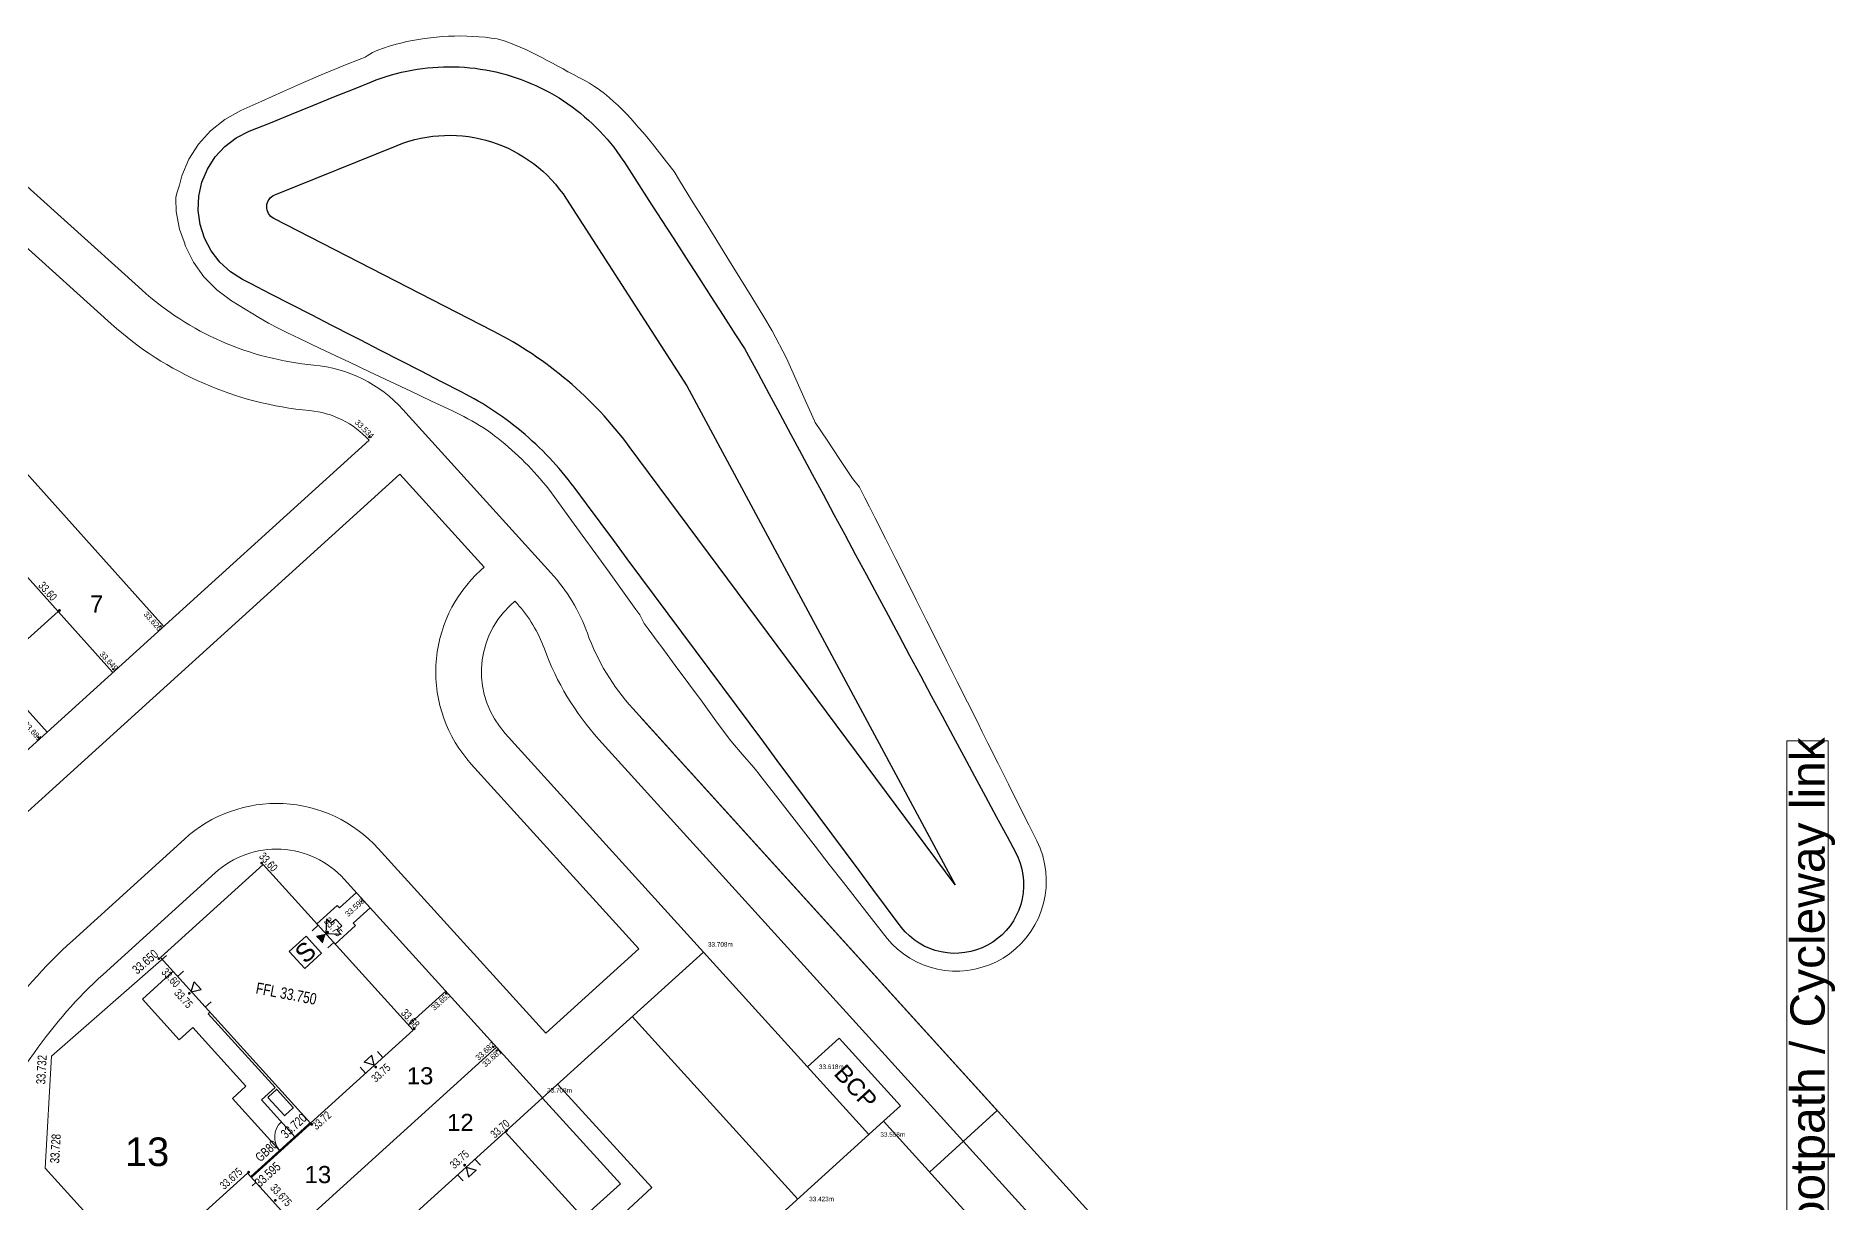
# Model space of a CAD drawing. Header units: metres. Extents: x 337936 to 338610, y 373199 to 374026.
# Drawn here: x 338136.5 to 338215.2, y 373698.4 to 373749.4 of the extents above; entities that cross this region are included whole.
import ezdxf

# ---------------------------------------------------------------- set-up
doc = ezdxf.new("R2010")
doc.units = ezdxf.units.M
doc.linetypes.add('DASHED2', pattern=[0.375, 0.25, -0.125])
for name, color, linetype in [('A-WH_HT-Access-Main', 252, 'Continuous'), ('A-WH_HT-Services-ASHP', 252, 'Continuous'), ('A-WH_HT-Wall-Structure', 252, 'Continuous'), ('C-Zz4050-T-SpotLevels', 7, 'Continuous'), ('DGL-Paths', 252, 'Continuous'), ('EARTHWORKS', 252, 'Continuous'), ('EXTERNAL_WORKS_BACK_OF_FOOTWAY_LEVELS', 7, 'Continuous'), ('HOUSE_EXTERNAL_LEVELS', 7, 'Continuous'), ('HOUSE_SLAB_LEVEL', 7, 'Continuous'), ('PLOT_BOUNDARY_ANNOTATION', 7, 'Continuous'), ('PLOT_BOUNDARY_GRAVEL_BOARD', 7, 'Continuous')]:
    doc.layers.add(name, color=color, linetype=linetype)
doc.layers.add('A-WH_HT-Wall-Door Openings', color=252, linetype='Continuous', plot=False)
for name, color, linetype, lineweight in [('Basin Adoption Boundary', 252, 'Continuous', 0), ('DGL_BT Gates', 252, 'Continuous', 9), ('DGL_BT-Screen Fence', 252, 'FENCELINE2', 9), ('DGL_DRIVE', 252, 'Continuous', 9), ('DGL_Footpath', 252, 'Continuous', 9), ('DGL_Plot Parking', 252, 'Continuous', 9), ('DGL_PlotNo', 252, 'Continuous', 9), ('DGL_ROAD_KERBLINE', 252, 'Continuous', 9)]:
    doc.layers.add(name, color=color, linetype=linetype, lineweight=lineweight)
doc.layers.add('HOUSE_DOORS', color=3, linetype='Continuous', true_color=0x00ff00)
doc.styles.add('AnnotativeArial', font='arial.ttf', dxfattribs={"height": 2})
doc.styles.add('ESTROAD', font='arial.ttf', dxfattribs={"width": 0.75})
doc.styles.get("Standard").update_dxf_attribs({"font": 'arial.ttf'})
doc.styles.add('TTE', font='arial.ttf')
doc.linetypes.add('FENCELINE2', pattern='A,6.35,-2.54,[132,ltypeshp.shx,S=2.54,R=0,X=-2.54,Y=0],-2.54,25.4', length=36.83)

msp = doc.modelspace()

# ---------------------------------------------------------------- hatches: boundary and pattern name
at = {"layer": 'EXTERNAL_WORKS_BACK_OF_FOOTWAY_LEVELS'}
h = msp.add_hatch(color=256, dxfattribs=at)
edge = h.paths.add_edge_path(flags=17)
edge.add_ellipse((338151.049, 373731.896), major_axis=(0.0354, 0.0354), ratio=1, start_angle=45, end_angle=225, ccw=False)
edge.add_ellipse((338151.049, 373731.896), major_axis=(0.0354, 0.0354), ratio=1, start_angle=225, end_angle=405, ccw=False)
h = msp.add_hatch(color=256, dxfattribs=at)
edge = h.paths.add_edge_path(flags=17)
edge.add_ellipse((338141.92, 373723.618), major_axis=(0.0354, 0.0354), ratio=1, start_angle=45, end_angle=225, ccw=False)
edge.add_ellipse((338141.92, 373723.618), major_axis=(0.0354, 0.0354), ratio=1, start_angle=225, end_angle=405, ccw=False)
h = msp.add_hatch(color=256, dxfattribs=at)
edge = h.paths.add_edge_path(flags=17)
edge.add_ellipse((338139.846, 373721.737), major_axis=(0.0354, 0.0354), ratio=1, start_angle=45, end_angle=225, ccw=False)
edge.add_ellipse((338139.846, 373721.737), major_axis=(0.0354, 0.0354), ratio=1, start_angle=225, end_angle=405, ccw=False)
h = msp.add_hatch(color=256, dxfattribs=at)
edge = h.paths.add_edge_path(flags=17)
edge.add_ellipse((338136.567, 373718.764), major_axis=(0.0354, 0.0354), ratio=1, start_angle=45, end_angle=225, ccw=False)
edge.add_ellipse((338136.567, 373718.764), major_axis=(0.0354, 0.0354), ratio=1, start_angle=225, end_angle=405, ccw=False)
h = msp.add_hatch(color=256, dxfattribs=at)
edge = h.paths.add_edge_path(flags=17)
edge.add_ellipse((338150.709, 373711.578), major_axis=(0.0354, 0.0354), ratio=1, start_angle=45, end_angle=225, ccw=False)
edge.add_ellipse((338150.709, 373711.578), major_axis=(0.0354, 0.0354), ratio=1, start_angle=225, end_angle=405, ccw=False)
h = msp.add_hatch(color=256, dxfattribs=at)
edge = h.paths.add_edge_path(flags=17)
edge.add_ellipse((338154.411, 373707.551), major_axis=(0.0354, 0.0354), ratio=1, start_angle=45, end_angle=225, ccw=False)
edge.add_ellipse((338154.411, 373707.551), major_axis=(0.0354, 0.0354), ratio=1, start_angle=225, end_angle=405, ccw=False)
h = msp.add_hatch(color=256, dxfattribs=at)
edge = h.paths.add_edge_path(flags=17)
edge.add_ellipse((338156.478, 373705.216), major_axis=(0.0354, 0.0354), ratio=1, start_angle=45, end_angle=225, ccw=False)
edge.add_ellipse((338156.478, 373705.216), major_axis=(0.0354, 0.0354), ratio=1, start_angle=225, end_angle=405, ccw=False)
h = msp.add_hatch(color=256, dxfattribs=at)
edge = h.paths.add_edge_path(flags=17)
edge.add_ellipse((338156.622, 373705.057), major_axis=(0.0354, 0.0354), ratio=1, start_angle=45, end_angle=225, ccw=False)
edge.add_ellipse((338156.622, 373705.057), major_axis=(0.0354, 0.0354), ratio=1, start_angle=225, end_angle=405, ccw=False)
at = {"layer": 'HOUSE_DOORS'}
msp.add_hatch(color=256, dxfattribs=at).paths.add_polyline_path([(338149.151, 373710.166), (338149.014, 373709.737), (338148.711, 373710.071)], flags=17)
at = {"layer": 'HOUSE_EXTERNAL_LEVELS'}
h = msp.add_hatch(color=256, dxfattribs=at)
edge = h.paths.add_edge_path(flags=17)
edge.add_ellipse((338137.503, 373724.31), major_axis=(-0.0448, 0.0448), ratio=1, start_angle=86.87887, end_angle=266.87887, ccw=False)
edge.add_ellipse((338137.503, 373724.31), major_axis=(-0.0448, 0.0448), ratio=1, start_angle=-93.12113, end_angle=86.87887, ccw=False)
h = msp.add_hatch(color=256, dxfattribs=at)
edge = h.paths.add_edge_path(flags=17)
edge.add_ellipse((338146.347, 373713.258), major_axis=(0.0448, 0.0448), ratio=1, start_angle=177.19944, end_angle=357.19944, ccw=False)
edge.add_ellipse((338146.347, 373713.258), major_axis=(0.0448, 0.0448), ratio=1, start_angle=-2.80056, end_angle=177.19944, ccw=False)
h = msp.add_hatch(color=256, dxfattribs=at)
edge = h.paths.add_edge_path(flags=17)
edge.add_ellipse((338149.232, 373710.238), major_axis=(-0.0448, 0.0448), ratio=1, start_angle=-2.80056, end_angle=177.19944, ccw=False)
edge.add_ellipse((338149.232, 373710.238), major_axis=(-0.0448, 0.0448), ratio=1, start_angle=177.19944, end_angle=357.19944, ccw=False)
h = msp.add_hatch(color=256, dxfattribs=at)
edge = h.paths.add_edge_path(flags=17)
edge.add_ellipse((338141.849, 373709.081), major_axis=(0.0448, 0.0448), ratio=1, start_angle=-2.80056, end_angle=177.19944, ccw=False)
edge.add_ellipse((338141.849, 373709.081), major_axis=(0.0448, 0.0448), ratio=1, start_angle=177.19944, end_angle=357.19944, ccw=False)
h = msp.add_hatch(color=256, dxfattribs=at)
edge = h.paths.add_edge_path(flags=17)
edge.add_ellipse((338143.18, 373707.561), major_axis=(-0.0448, 0.0448), ratio=1, start_angle=177.19944, end_angle=357.19944, ccw=False)
edge.add_ellipse((338143.18, 373707.561), major_axis=(-0.0448, 0.0448), ratio=1, start_angle=-2.80056, end_angle=177.19944, ccw=False)
h = msp.add_hatch(color=256, dxfattribs=at)
edge = h.paths.add_edge_path(flags=17)
edge.add_ellipse((338153.019, 373706.009), major_axis=(0.0448, 0.0448), ratio=1, start_angle=177.19944, end_angle=357.19944, ccw=False)
edge.add_ellipse((338153.019, 373706.009), major_axis=(0.0448, 0.0448), ratio=1, start_angle=-2.80056, end_angle=177.19944, ccw=False)
h = msp.add_hatch(color=256, dxfattribs=at)
edge = h.paths.add_edge_path(flags=17)
edge.add_ellipse((338151.334, 373704.336), major_axis=(0.0448, 0.0448), ratio=1, start_angle=-2.80056, end_angle=177.19944, ccw=False)
edge.add_ellipse((338151.334, 373704.336), major_axis=(0.0448, 0.0448), ratio=1, start_angle=177.19944, end_angle=357.19944, ccw=False)
h = msp.add_hatch(color=256, dxfattribs=at)
edge = h.paths.add_edge_path(flags=17)
edge.add_ellipse((338148.521, 373701.832), major_axis=(-0.0448, 0.0448), ratio=1, start_angle=-2.80056, end_angle=177.19944, ccw=False)
edge.add_ellipse((338148.521, 373701.832), major_axis=(-0.0448, 0.0448), ratio=1, start_angle=177.19944, end_angle=357.19944, ccw=False)
h = msp.add_hatch(color=256, dxfattribs=at)
edge = h.paths.add_edge_path(flags=17)
edge.add_ellipse((338157.059, 373701.558), major_axis=(-0.0448, 0.0448), ratio=1, start_angle=-2.80056, end_angle=177.19944, ccw=False)
edge.add_ellipse((338157.059, 373701.558), major_axis=(-0.0448, 0.0448), ratio=1, start_angle=177.19944, end_angle=357.19944, ccw=False)
h = msp.add_hatch(color=256, dxfattribs=at)
edge = h.paths.add_edge_path(flags=17)
edge.add_ellipse((338155.227, 373700.044), major_axis=(0.0448, 0.0448), ratio=1, start_angle=177.19944, end_angle=357.19944, ccw=False)
edge.add_ellipse((338155.227, 373700.044), major_axis=(0.0448, 0.0448), ratio=1, start_angle=-2.80056, end_angle=177.19944, ccw=False)
h = msp.add_hatch(color=256, dxfattribs=at)
edge = h.paths.add_edge_path(flags=17)
edge.add_ellipse((338145.776, 373699.739), major_axis=(-0.0448, 0.0448), ratio=1, start_angle=-2.80056, end_angle=177.19944, ccw=False)
edge.add_ellipse((338145.776, 373699.739), major_axis=(-0.0448, 0.0448), ratio=1, start_angle=177.19944, end_angle=357.19944, ccw=False)
h = msp.add_hatch(color=256, dxfattribs=at)
edge = h.paths.add_edge_path(flags=17)
edge.add_ellipse((338146.943, 373698.505), major_axis=(-0.0448, 0.0448), ratio=1, start_angle=-2.80056, end_angle=177.19944, ccw=False)
edge.add_ellipse((338146.943, 373698.505), major_axis=(-0.0448, 0.0448), ratio=1, start_angle=177.19944, end_angle=357.19944, ccw=False)

# ---------------------------------------------------------------- linework, layer by layer
at = {"layer": 'A-WH_HT-Access-Main'}
msp.add_lwpolyline([(338149.162, 373710.159), (338149.194, 373710.816), (338149.369, 373710.623), (338149.576, 373710.811), (338149.851, 373710.508), (338149.644, 373710.32), (338149.818, 373710.127), (338149.162, 373710.159)], dxfattribs=at)
at = {"layer": 'A-WH_HT-Services-ASHP'}
msp.add_lwpolyline([(338146.639, 373703.037, 0.414214), (338146.637, 373702.995), (338147.332, 373702.228, 0.414214), (338147.374, 373702.226), (338147.714, 373702.533, 0.414214), (338147.716, 373702.576), (338147.02, 373703.343, 0.414214), (338146.978, 373703.345)], format="xyb", close=True, dxfattribs=at)
at = {"layer": 'A-WH_HT-Wall-Door Openings', "linetype": 'ByBlock'}
for p, q in [((338148.557, 373710.301), (338148.818, 373710.538)), ((338149.244, 373709.544), (338149.505, 373709.781)), ((338142.663, 373708.298), (338142.924, 373708.534)), ((338143.878, 373706.957), (338144.14, 373707.193)), ((338151.412, 373705.013), (338151.649, 373704.752)), ((338150.654, 373704.326), (338150.891, 373704.065)), ((338155.916, 373700.045), (338155.679, 373700.307)), ((338155.158, 373699.359), (338154.921, 373699.62))]:
    msp.add_line(p, q, dxfattribs=at)
at = {"layer": 'A-WH_HT-Wall-Structure'}
msp.add_line((338145.934, 373699.136), (338146.093, 373699.281), dxfattribs=at)
at = {"layer": 'A-WH_HT-Wall-Structure', "lineweight": -3}
msp.add_lwpolyline([(338127.055, 373727.772), (338131.072, 373731.373), (338137.449, 373724.261), (338133.432, 373720.66)], dxfattribs=at)
for points in [[(338152.975, 373705.954), (338146.407, 373713.198), (338141.914, 373709.124), (338148.482, 373701.88)], [(338157.005, 373701.509), (338163.573, 373694.265), (338159.08, 373690.191), (338152.512, 373697.435)]]:
    msp.add_lwpolyline(points, close=True, dxfattribs=at)
at = {"layer": 'A-WH_HT-Wall-Structure'}
msp.add_lwpolyline([(338140.979, 373695.389), (338145.32, 373690.602), (338150.063, 373694.902), (338145.722, 373699.69)], close=True, dxfattribs=at)
at = {"layer": 'Basin Adoption Boundary', "flags": 128}
msp.add_lwpolyline([(338149.808, 373735.347), (338149.808, 373735.347), (338148.903, 373735.774), (338147.998, 373736.201), (338147.499, 373736.437), (338147.1, 373736.641), (338146.647, 373736.873), (338146.226, 373737.129), (338145.369, 373737.65), (338145.032, 373737.855), (338144.379, 373738.328), (338143.819, 373738.895), (338143.361, 373739.538), (338143.015, 373740.242), (338142.958, 373740.429), (338142.748, 373740.982), (338142.601, 373741.761), (338142.595, 373742.319), (338142.596, 373742.366), (338142.629, 373742.558), (338142.757, 373742.916), (338142.853, 373743.32), (338143.16, 373744.045), (338143.583, 373744.709), (338144.111, 373745.295), (338144.73, 373745.787), (338145.435, 373746.175), (338146.349, 373746.582), (338147.264, 373746.989), (338148.178, 373747.396), (338149.023, 373747.772), (338149.093, 373747.8), (338150.021, 373748.172), (338150.613, 373748.409), (338150.734, 373748.454), (338150.877, 373748.506), (338150.967, 373748.571), (338151.19, 373748.721), (338151.434, 373748.816), (338151.681, 373748.904), (338151.93, 373748.987), (338152.181, 373749.063), (338152.229, 373749.076), (338152.436, 373749.13), (338152.692, 373749.189), (338152.95, 373749.242), (338153.21, 373749.289), (338153.471, 373749.329), (338153.733, 373749.363), (338153.996, 373749.391), (338154.26, 373749.412), (338154.524, 373749.427), (338154.789, 373749.435), (338155.055, 373749.437), (338155.321, 373749.432), (338155.587, 373749.421), (338155.853, 373749.403), (338156.118, 373749.379), (338156.384, 373749.348), (338156.648, 373749.31), (338156.689, 373749.303), (338156.905, 373749.234), (338157.158, 373749.146), (338157.408, 373749.052), (338157.655, 373748.952), (338157.898, 373748.846), (338158.139, 373748.734), (338158.375, 373748.616), (338158.608, 373748.492), (338158.838, 373748.363), (338159.071, 373748.246), (338159.302, 373748.123), (338159.53, 373747.995), (338159.738, 373747.87), (338159.755, 373747.863), (338159.991, 373747.748), (338160.225, 373747.627), (338160.456, 373747.501), (338160.685, 373747.368), (338160.911, 373747.23), (338161.07, 373747.126), (338161.131, 373747.082), (338161.339, 373746.919), (338161.544, 373746.75), (338161.744, 373746.575), (338161.939, 373746.396), (338162.13, 373746.211), (338162.316, 373746.021), (338162.496, 373745.826), (338162.672, 373745.626), (338162.821, 373745.446), (338162.844, 373745.422), (338163.023, 373745.223), (338163.198, 373745.02), (338163.369, 373744.812), (338163.439, 373744.723), (338164.058, 373743.933), (338164.388, 373743.512), (338164.633, 373743.114), (338165.158, 373742.262), (338165.684, 373741.411), (338166.209, 373740.56), (338166.734, 373739.708), (338167.259, 373738.857), (338167.784, 373738.006), (338168.309, 373737.155), (338168.686, 373736.544), (338169.312, 373735.343), (338169.721, 373734.427), (338170.13, 373733.512), (338170.539, 373732.597), (338170.567, 373732.535), (338171.083, 373731.754), (338171.637, 373730.916), (338172.133, 373730.165), (338172.197, 373730.082), (338172.494, 373729.698), (338172.736, 373729.236), (338172.941, 373728.847), (338173.192, 373728.346), (338173.64, 373727.451), (338174.088, 373726.557), (338174.536, 373725.662), (338174.984, 373724.768), (338175.432, 373723.874), (338175.88, 373722.979), (338176.328, 373722.085), (338176.776, 373721.19), (338177.224, 373720.296), (338177.672, 373719.401), (338177.871, 373719.005), (338178.12, 373718.507), (338178.568, 373717.612), (338179.015, 373716.717), (338179.462, 373715.822), (338179.91, 373714.927), (338180.258, 373714.231), (338180.402, 373713.908), (338180.516, 373713.574), (338180.6, 373713.232), (338180.652, 373712.885), (338180.673, 373712.536), (338180.664, 373712.188), (338180.624, 373711.843), (338180.553, 373711.504), (338180.454, 373711.174), (338180.327, 373710.855), (338180.174, 373710.55), (338179.995, 373710.26), (338179.792, 373709.987), (338179.568, 373709.734), (338179.324, 373709.502), (338179.061, 373709.292), (338178.783, 373709.106), (338178.491, 373708.944), (338178.187, 373708.809), (338177.873, 373708.7), (338177.552, 373708.618), (338177.226, 373708.563), (338176.897, 373708.536), (338176.568, 373708.536), (338176.24, 373708.564), (338175.916, 373708.62), (338175.597, 373708.702), (338175.287, 373708.81), (338174.987, 373708.944), (338174.699, 373709.103), (338174.425, 373709.286), (338174.168, 373709.49), (338173.928, 373709.717), (338173.707, 373709.962), (338173.025, 373710.836), (338172.41, 373711.625), (338171.795, 373712.414), (338171.18, 373713.203), (338170.565, 373713.992), (338169.95, 373714.781), (338169.335, 373715.569), (338168.721, 373716.358), (338168.183, 373717.048), (338168.107, 373717.148), (338167.95, 373717.356), (338167.788, 373717.541), (338167.461, 373717.914), (338167.361, 373718.029), (338166.939, 373718.511), (338166.815, 373718.68), (338166.222, 373719.485), (338165.629, 373720.29), (338165.036, 373721.095), (338164.443, 373721.901), (338163.85, 373722.706), (338163.697, 373722.913), (338163.252, 373723.507), (338163.077, 373723.741), (338162.89, 373724.112), (338162.715, 373724.355), (338162.13, 373725.166), (338161.545, 373725.977), (338160.96, 373726.788), (338160.375, 373727.599), (338159.79, 373728.41), (338159.266, 373729.137), (338159.15, 373729.296), (338159.031, 373729.452), (338158.911, 373729.608), (338158.788, 373729.761), (338158.662, 373729.913), (338158.535, 373730.063), (338158.405, 373730.211), (338158.274, 373730.357), (338158.14, 373730.501), (338158.004, 373730.644), (338157.865, 373730.784), (338157.725, 373730.922), (338157.583, 373731.059), (338157.439, 373731.193), (338157.292, 373731.325), (338157.144, 373731.455), (338156.994, 373731.584), (338156.842, 373731.709), (338156.688, 373731.833), (338156.532, 373731.954), (338156.375, 373732.074), (338156.263, 373732.156), (338156.214, 373732.188), (338156.048, 373732.295), (338155.88, 373732.399), (338155.711, 373732.501), (338155.54, 373732.6), (338155.368, 373732.696), (338155.194, 373732.789), (338155.019, 373732.88), (338154.843, 373732.968), (338154.688, 373733.042), (338153.783, 373733.47), (338152.878, 373733.897), (338151.974, 373734.324), (338151.069, 373734.751), (338150.164, 373735.178), (338149.808, 373735.347)], dxfattribs=at)
at = {"layer": 'DGL-Paths', "flags": 128}
for points in [[(338134.674, 373721.774), (338135.475, 373720.88), (338135.364, 373720.78), (338136.967, 373718.992)], [(338148.758, 373710.604), (338149.647, 373711.41), (338149.748, 373711.299), (338150.489, 373711.97)], [(338150.295, 373711.793), (338150.294, 373711.794)], [(338149.565, 373709.715), (338150.454, 373710.521), (338150.353, 373710.632), (338151.094, 373711.304)], [(338142.464, 373708.516), (338141.131, 373707.307), (338142.743, 373705.529), (338143.336, 373706.066), (338145.66, 373703.503), (338145.068, 373702.966), (338147.148, 373700.671)], [(338144.077, 373706.738), (338144.002, 373706.671), (338146.931, 373703.441), (338146.339, 373702.903), (338147.815, 373701.275)], [(338161.221, 373696.859), (338162.11, 373697.665), (338162.009, 373697.776), (338163.421, 373699.061), (338159.294, 373703.584)], [(338158.627, 373702.98), (338162.049, 373699.23), (338160.415, 373697.748)]]:
    msp.add_lwpolyline(points, dxfattribs=at)
at = {"layer": 'DGL_BT Gates'}
msp.add_arc((338147.815, 373701.275), 0.9, 132.19944, 222.19944, dxfattribs=at)
at = {"layer": 'DGL_BT-Screen Fence', "ltscale": 0.03, "flags": 128}
for points in [[(338138.69, 373697.914), (338136.872, 373699.918), (338137.155, 373704.816), (338142.176, 373709.209)], [(338148.482, 373701.88), (338145.877, 373699.519)]]:
    msp.add_lwpolyline(points, dxfattribs=at)
at = {"layer": 'DGL_DRIVE'}
for p, q in [((338165.672, 373709.368), (338172.912, 373701.384)), ((338157.005, 373701.509), (338158.635, 373702.987))]:
    msp.add_line(p, q, dxfattribs=at)
for points in [[(338134.05, 373732.546), (338142.05, 373723.624)], [(338137.449, 373724.261), (338139.827, 373721.608)], [(338175.567, 373699.742), (338178.53, 373702.429), (338162.924, 373719.639)], [(338154.403, 373707.654), (338152.773, 373706.176)], [(338169.8, 373698.563), (338162.561, 373706.547)], [(338173.551, 373701.964), (338174.292, 373702.636), (338171.605, 373705.599), (338170.225, 373704.347)], [(338156.62, 373705.209), (338147.893, 373697.296)]]:
    msp.add_lwpolyline(points, dxfattribs=at)
msp.add_lwpolyline([(338186.01, 373688.224), (338173.551, 373701.964), (338169.107, 373697.934), (338181.565, 373684.194)], close=True, dxfattribs=at)
at = {"layer": 'DGL_Footpath', "flags": 128}
for points in [[(338134.301, 373744.454), (338141.103, 373738.329, 0.161968), (338148.623, 373735.044, -0.188054), (338152.525, 373733.099), (338159.003, 373725.954, -0.097248), (338160.595, 373723.314, 0.097248), (338162.585, 373720.014), (338187.343, 373692.709, -0.089507), (338189.976, 373688.49)], [(338151.043, 373731.755, 0.188054), (338148.442, 373733.052, -0.161968), (338139.765, 373736.843), (338132.963, 373742.967)], [(338102.434, 373693.819, -0.015874), (338104.471, 373692.971, 0.336215), (338109.184, 373694.038, -0.09315), (338120.551, 373703.333, 0.113623), (338128.773, 373710.631, -0.053984), (338133.027, 373715.42), (338151.043, 373731.755)], [(338157.42, 373724.722), (338157.205, 373724.517, 0.407088), (338157, 373718.933), (338165.672, 373709.368), (338158.635, 373702.987), (338149.962, 373712.552, 0.414214), (338144.312, 373712.828)], [(338157.42, 373724.722), (338157.521, 373724.61, -0.097248), (338158.715, 373722.63, 0.097248), (338161.103, 373718.67), (338185.862, 373691.365, -0.089507), (338188.118, 373687.749)], [(338144.312, 373712.828), (338139.408, 373708.382, 0.056193), (338136.41, 373704.977, -0.117733), (338125.301, 373695.102, 0.085649), (338117.193, 373688.768, 0.400037), (338117.327, 373683.252), (338120.279, 373680.3, -0.052408), (338130.114, 373668.156), (338141.217, 373651.059)]]:
    msp.add_lwpolyline(points, format="xyb", dxfattribs=at)
at = {"layer": 'DGL_ROAD_KERBLINE', "flags": 128}
for points in [[(338101.724, 373691.949, -0.015874), (338103.644, 373691.15, 0.336215), (338110.715, 373692.75, -0.09502), (338121.756, 373701.711, 0.117733), (338130.261, 373709.272, -0.056193), (338134.37, 373713.938), (338152.386, 373730.273), (338156.081, 373726.199), (338155.933, 373726.065, 0.414214), (338155.518, 373717.59), (338162.847, 373709.506), (338158.773, 373705.812), (338151.444, 373713.895, 0.414214), (338142.968, 373714.31)], [(338156.081, 373726.199), (338155.933, 373726.065, 0.414214), (338155.518, 373717.59), (338162.847, 373709.506), (338158.773, 373705.812), (338151.444, 373713.895, 0.414214), (338142.968, 373714.31)], [(338142.968, 373714.31), (338138.065, 373709.864, 0.056193), (338134.77, 373706.122, -0.117733), (338124.355, 373696.864, 0.085649), (338115.712, 373690.112, 0.400037), (338115.913, 373681.838), (338118.865, 373678.886, -0.052408), (338128.436, 373667.066), (338139.539, 373649.969)]]:
    msp.add_lwpolyline(points, format="xyb", dxfattribs=at)
at = {"layer": 'DGL_ROAD_KERBLINE'}
msp.add_lwpolyline([(338155.933, 373726.065), (338156.081, 373726.199)], close=True, dxfattribs=at)
at = {"layer": 'EARTHWORKS', "flags": 128}
msp.add_lwpolyline([(338150.308, 373736.321), (338150.308, 373736.321), (338149.418, 373736.778), (338148.528, 373737.234), (338147.639, 373737.691), (338146.749, 373738.148), (338145.859, 373738.604), (338145.509, 373738.784), (338144.979, 373739.118), (338144.516, 373739.538), (338144.134, 373740.033), (338143.843, 373740.587), (338143.654, 373741.184), (338143.572, 373741.804), (338143.6, 373742.429), (338143.736, 373743.04), (338143.977, 373743.617), (338144.314, 373744.144), (338144.739, 373744.603), (338145.237, 373744.981), (338145.801, 373745.27), (338146.728, 373745.645), (338147.655, 373746.019), (338148.583, 373746.394), (338149.51, 373746.769), (338150.437, 373747.143), (338151.148, 373747.431), (338151.363, 373747.514), (338151.58, 373747.593), (338151.8, 373747.666), (338152.021, 373747.733), (338152.243, 373747.794), (338152.468, 373747.85), (338152.693, 373747.901), (338152.92, 373747.945), (338153.148, 373747.984), (338153.376, 373748.017), (338153.606, 373748.044), (338153.836, 373748.065), (338154.067, 373748.08), (338154.297, 373748.09), (338154.528, 373748.094), (338154.76, 373748.091), (338154.99, 373748.083), (338155.221, 373748.069), (338155.451, 373748.05), (338155.681, 373748.024), (338155.91, 373747.992), (338156.138, 373747.955), (338156.365, 373747.912), (338156.591, 373747.863), (338156.815, 373747.809), (338157.039, 373747.749), (338157.26, 373747.683), (338157.48, 373747.611), (338157.698, 373747.535), (338157.914, 373747.452), (338158.127, 373747.364), (338158.339, 373747.271), (338158.548, 373747.172), (338158.754, 373747.068), (338158.958, 373746.959), (338159.158, 373746.845), (338159.356, 373746.725), (338159.551, 373746.601), (338159.743, 373746.472), (338159.931, 373746.338), (338160.115, 373746.199), (338160.297, 373746.055), (338160.474, 373745.907), (338160.648, 373745.755), (338160.817, 373745.598), (338160.983, 373745.437), (338161.145, 373745.272), (338161.302, 373745.102), (338161.455, 373744.929), (338161.603, 373744.752), (338161.747, 373744.571), (338161.887, 373744.387), (338162.021, 373744.199), (338162.151, 373744.008), (338162.204, 373743.927), (338162.746, 373743.086), (338163.288, 373742.246), (338163.83, 373741.406), (338164.373, 373740.565), (338164.915, 373739.725), (338165.457, 373738.885), (338165.999, 373738.044), (338166.541, 373737.204), (338167.083, 373736.364), (338167.472, 373735.76), (338168.067, 373734.674), (338168.54, 373733.793), (338169.014, 373732.912), (338169.487, 373732.031), (338169.961, 373731.15), (338170.434, 373730.27), (338170.908, 373729.389), (338171.381, 373728.508), (338171.855, 373727.627), (338172.328, 373726.746), (338172.801, 373725.865), (338173.275, 373724.985), (338173.748, 373724.104), (338174.222, 373723.223), (338174.695, 373722.342), (338175.169, 373721.461), (338175.642, 373720.581), (338176.116, 373719.7), (338176.589, 373718.819), (338177.062, 373717.938), (338177.536, 373717.057), (338178.009, 373716.176), (338178.483, 373715.296), (338178.956, 373714.415), (338179.325, 373713.729), (338179.439, 373713.493), (338179.531, 373713.249), (338179.602, 373712.997), (338179.651, 373712.74), (338179.677, 373712.479), (338179.681, 373712.218), (338179.662, 373711.957), (338179.62, 373711.698), (338179.555, 373711.445), (338179.469, 373711.197), (338179.361, 373710.959), (338179.234, 373710.73), (338179.086, 373710.514), (338178.921, 373710.311), (338178.738, 373710.124), (338178.54, 373709.953), (338178.328, 373709.8), (338178.103, 373709.666), (338177.867, 373709.553), (338177.622, 373709.46), (338177.37, 373709.389), (338177.113, 373709.34), (338176.853, 373709.314), (338176.591, 373709.31), (338176.33, 373709.33), (338176.072, 373709.372), (338175.818, 373709.436), (338175.571, 373709.522), (338175.332, 373709.63), (338175.104, 373709.757), (338174.888, 373709.905), (338174.685, 373710.07), (338174.498, 373710.253), (338174.327, 373710.451), (338173.678, 373711.322), (338173.082, 373712.124), (338172.485, 373712.927), (338171.888, 373713.729), (338171.292, 373714.532), (338170.695, 373715.334), (338170.099, 373716.137), (338169.502, 373716.939), (338168.905, 373717.742), (338168.309, 373718.544), (338167.712, 373719.347), (338167.116, 373720.149), (338166.519, 373720.952), (338165.922, 373721.755), (338165.326, 373722.557), (338164.729, 373723.36), (338164.133, 373724.162), (338163.536, 373724.965), (338162.939, 373725.767), (338162.343, 373726.57), (338161.746, 373727.372), (338161.15, 373728.175), (338160.553, 373728.977), (338160.018, 373729.696), (338159.892, 373729.864), (338159.762, 373730.03), (338159.631, 373730.194), (338159.497, 373730.356), (338159.36, 373730.517), (338159.221, 373730.675), (338159.08, 373730.831), (338158.937, 373730.984), (338158.791, 373731.136), (338158.643, 373731.286), (338158.493, 373731.433), (338158.341, 373731.578), (338158.186, 373731.721), (338158.03, 373731.861), (338157.871, 373732), (338157.71, 373732.135), (338157.548, 373732.269), (338157.383, 373732.4), (338157.217, 373732.528), (338157.048, 373732.655), (338156.878, 373732.778), (338156.706, 373732.899), (338156.532, 373733.018), (338156.357, 373733.133), (338156.179, 373733.247), (338156.001, 373733.357), (338155.82, 373733.465), (338155.638, 373733.571), (338155.454, 373733.673), (338155.269, 373733.773), (338155.107, 373733.858), (338154.217, 373734.314), (338153.327, 373734.771), (338152.438, 373735.228), (338151.548, 373735.684), (338150.658, 373736.141), (338150.308, 373736.321)], dxfattribs=at)
msp.add_lwpolyline([(338151.677, 373738.99), (338146.879, 373741.453, -0.64214), (338146.925, 373742.489), (338152.272, 373744.649, -0.35992), (338159.683, 373742.3), (338164.951, 373734.134), (338176.682, 373712.309), (338162.426, 373731.486, 0.114833), (338156.476, 373736.527), (338151.677, 373738.99)], format="xyb", dxfattribs=at)
at = {"layer": 'HOUSE_DOORS'}
for p, q in [((338143.26, 373707.633), (338143.398, 373708.062)), ((338143.26, 373707.633), (338143.7, 373707.729)), ((338143.7, 373707.729), (338143.398, 373708.062)), ((338151.166, 373704.856), (338150.833, 373704.554)), ((338151.261, 373704.416), (338151.166, 373704.856)), ((338151.261, 373704.416), (338150.833, 373704.554)), ((338155.3, 373699.963), (338155.729, 373699.826)), ((338155.3, 373699.963), (338155.395, 373699.523)), ((338155.395, 373699.523), (338155.729, 373699.826))]:
    msp.add_line(p, q, dxfattribs=at)
at = {"layer": 'HOUSE_EXTERNAL_LEVELS', "color": 0, "flags": 128}
msp.add_lwpolyline([(338147.556, 373709.394), (338148.297, 373710.066), (338148.969, 373709.325), (338148.228, 373708.653), (338147.556, 373709.394)], dxfattribs=at)
at = {"layer": 'PLOT_BOUNDARY_GRAVEL_BOARD', "color": 130, "linetype": 'DASHED2', "ltscale": 2, "const_width": 0.1}
msp.add_lwpolyline([(338145.877, 373699.519), (338148.482, 373701.88)], dxfattribs=at)

# ---------------------------------------------------------------- texts
at = {"layer": 'C-Zz4050-T-SpotLevels', "color": 7, "linetype": 'Continuous', "lineweight": -3, "char_height": 0.2, "attachment_point": 4, "style": 'TTE'}
for s, insert in [('33.708m', (338165.87, 373709.702, 33.708)), ('33.618m', (338170.726, 373704.347, 33.618)), ('33.708m', (338158.833, 373703.321, 33.708)), ('33.558m', (338173.413, 373701.384, 33.558)), ('33.423m', (338170.301, 373698.563, 33.423))]:
    msp.add_mtext(s, dxfattribs=dict(at, insert=insert))
at = {"layer": 'DGL_Plot Parking', "char_height": 0.75, "attachment_point": 5, "style": 'AnnotativeArial'}
for s, insert in [('7', (338139.128, 373724.593)), ('13', (338153.276, 373703.949)), ('12', (338155.038, 373701.913)), ('13', (338148.806, 373699.629))]:
    msp.add_mtext(s, dxfattribs=dict(at, insert=insert))
at = {"layer": 'DGL_Plot Parking', "insert": (338214.201, 373707.405), "char_height": 1.5, "width": 22.09647, "attachment_point": 5, "rotation": 90, "style": 'AnnotativeArial', "bg_fill": 19, "box_fill_scale": 1.1, "bg_fill_color": 256, "bg_fill_transparency": 0}
msp.add_mtext('Footpath / Cycleway link ', dxfattribs=at)
at = {"layer": 'DGL_Plot Parking', "insert": (338172.336, 373703.475), "char_height": 0.75, "attachment_point": 5, "rotation": 312.19944, "style": 'AnnotativeArial'}
msp.add_mtext('BCP', dxfattribs=at)
at = {"layer": 'DGL_PlotNo', "insert": (338141.333, 373700.622), "char_height": 1.25, "width": 2.66537, "attachment_point": 5, "style": 'AnnotativeArial'}
msp.add_mtext('13', dxfattribs=at)
at = {"layer": 'EXTERNAL_WORKS_BACK_OF_FOOTWAY_LEVELS', "linetype": 'Continuous', "style": 'ESTROAD', "width": 0.75}
for s, rotation, p in [('33.534', 314.99545, (338150.405, 373732.508)), ('33.626', 311.87888, (338141.16, 373724.131)), ('33.649', 311.87888, (338139.235, 373722.384)), ('33.681', 311.87888, (338135.906, 373719.317)), ('33.593', 42.19944, (338150.133, 373710.89)), ('33.653', 42.19944, (338153.903, 373706.789)), ('33.682', 42.19944, (338155.837, 373704.603)), ('33.681', 42.12516, (338156.139, 373704.319))]:
    msp.add_text(s, height=0.25, rotation=rotation, dxfattribs=at).set_placement(p)
at = {"layer": 'HOUSE_DOORS', "color": 100, "linetype": 'Continuous', "style": 'ESTROAD', "width": 0.75}
for s, rotation, p in [('33.75', 312.19943, (338149.048, 373710.692)), ('33.75', 312.19943, (338142.491, 373707.555)), ('33.75', 42.19944, (338151.339, 373703.646)), ('33.75', 42.19944, (338154.774, 373699.86)), ('33.675', 312.19943, (338146.691, 373699.034))]:
    msp.add_text(s, height=0.35, rotation=rotation, dxfattribs=at).set_placement(p)
at = {"layer": 'HOUSE_EXTERNAL_LEVELS', "color": 0, "linetype": 'Continuous', "style": 'ESTROAD', "width": 0.75}
for s, rotation, p in [('33.60', 311.87888, (338136.551, 373725.378)), ('33.60', 312.19943, (338146.205, 373713.53)), ('33.60', 312.19943, (338141.936, 373708.465)), ('33.68', 312.19943, (338152.416, 373706.68)), ('33.72', 42.19944, (338148.744, 373701.563)), ('33.70', 42.19944, (338156.549, 373701.2)), ('33.675', 42.19944, (338144.707, 373698.954))]:
    msp.add_text(s, height=0.35, rotation=rotation, dxfattribs=at).set_placement(p)
at = {"layer": 'HOUSE_EXTERNAL_LEVELS', "color": 0, "insert": (338148.262, 373709.36), "char_height": 0.8, "width": 0.8, "attachment_point": 5, "rotation": 42.19944, "line_spacing_factor": 0.888}
msp.add_mtext('\\W1.00;S', dxfattribs=at)
at = {"layer": 'HOUSE_SLAB_LEVEL', "color": 1, "linetype": 'Continuous', "true_color": 0xff0000, "style": 'ESTROAD', "width": 0.75}
msp.add_text('FFL 33.750', height=0.5, rotation=349.19943, dxfattribs=at).set_placement((338146.063, 373707.556))
at = {"layer": 'PLOT_BOUNDARY_ANNOTATION', "linetype": 'Continuous', "style": 'ESTROAD', "width": 0.75}
for s, rotation, p in [('33.650', 41.18692, (338140.901, 373708.368)), ('33.732', 86.69318, (338136.876, 373703.57)), ('33.720', 42.19944, (338147.408, 373701.186)), ('33.728', 86.69318, (338137.487, 373700.117)), ('GB80', 42.19944, (338146.29, 373700.161)), ('33.595', 42.19944, (338146.268, 373699.061))]:
    msp.add_text(s, height=0.4, rotation=rotation, dxfattribs=at).set_placement(p)

doc.saveas('drawing.dxf')
